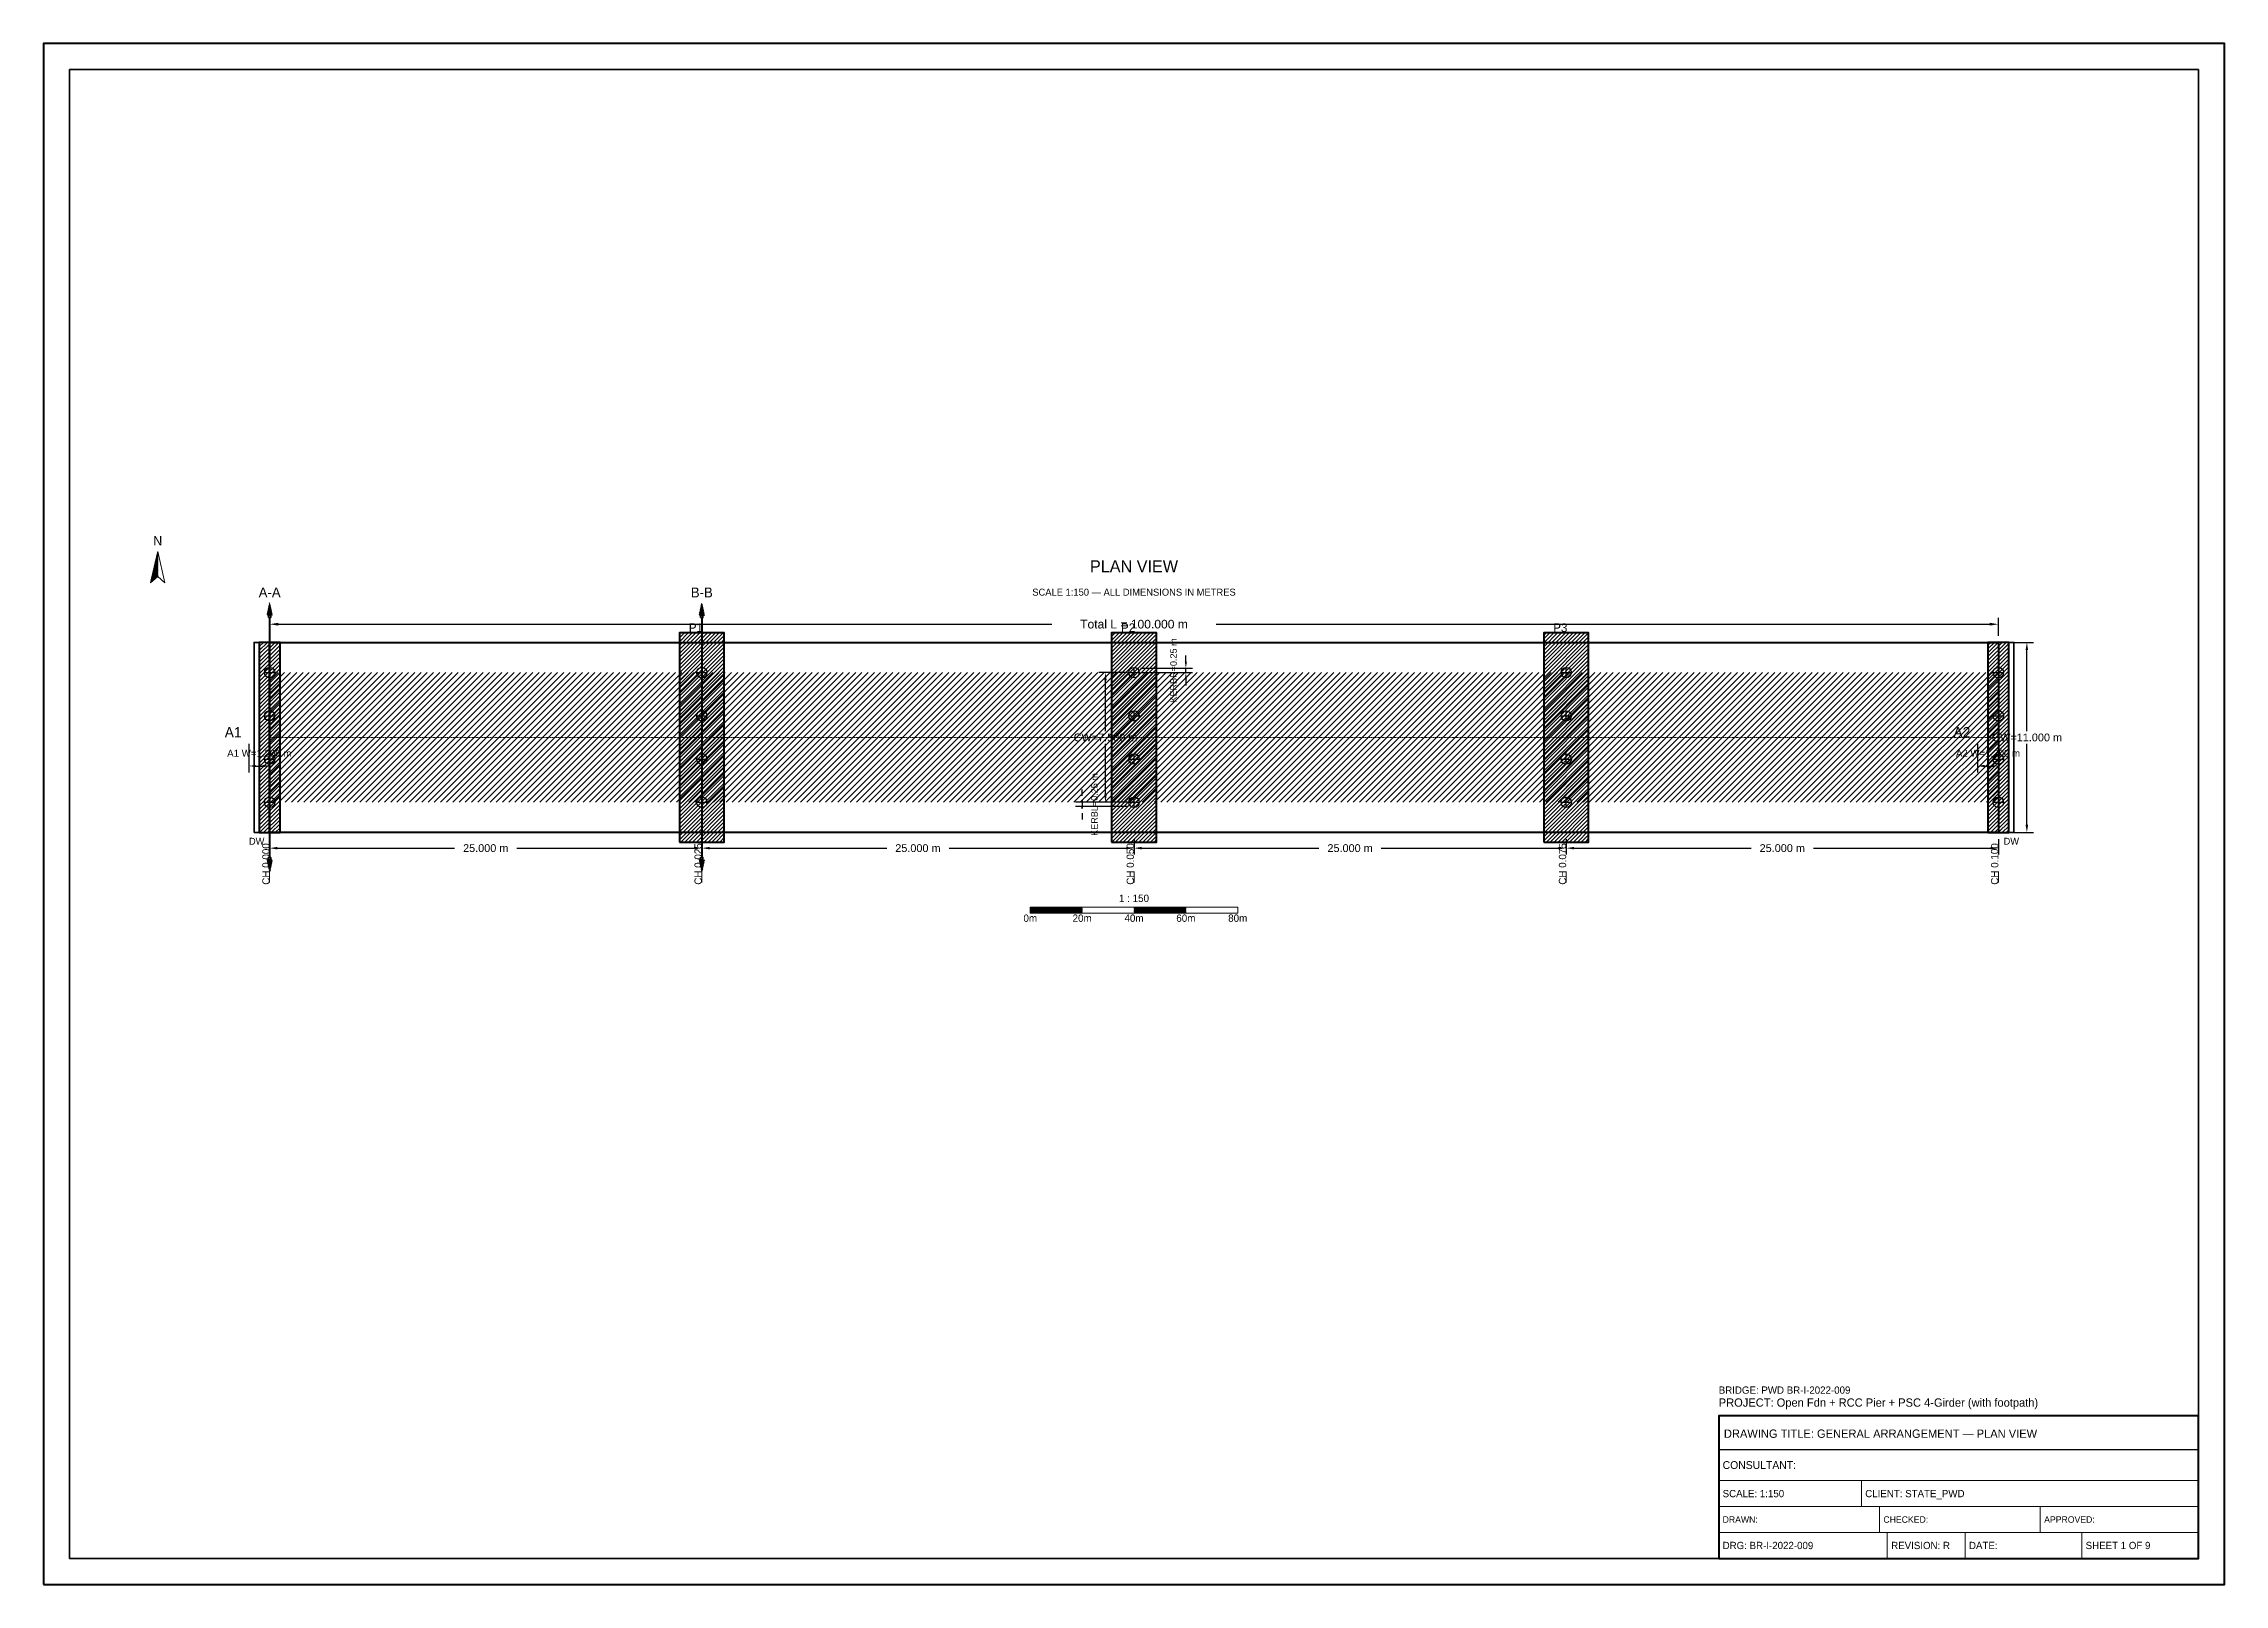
# Model space of a CAD drawing. Header units: metres. Extents: x 0 to 841, y 0 to 594.
import ezdxf
from ezdxf.enums import TextEntityAlignment as Align

# ---------------------------------------------------------------- set-up
doc = ezdxf.new("R2010")
doc.units = ezdxf.units.M
doc.linetypes.add('CENTER', pattern=[1.5, 0.75, -0.25, 0.25, -0.25])
doc.linetypes.add('DASHED', pattern=[0.5, 0.375, -0.125])
for name, color, linetype, lineweight in [('BORDER-INNER', 7, 'Continuous', 35), ('BORDER-OUTER', 7, 'Continuous', 70), ('CIVIL-CHAINAGE', 7, 'Continuous', 18), ('DIM-CHAINAGE', 3, 'Continuous', 18), ('DIM-LINEAR', 3, 'Continuous', 18), ('STRUC-CENTRE', 6, 'CENTER', 18), ('STRUC-HATCHING', 8, 'Continuous', 18), ('STRUC-OUTLINE', 1, 'Continuous', 50), ('STRUC-SECTION', 2, 'Continuous', 35), ('SUB-ABUT', 3, 'Continuous', 35), ('SUB-BEARING', 5, 'Continuous', 25), ('SUB-DIRT-WALL', 3, 'Continuous', 35), ('SUB-PIER', 2, 'Continuous', 35), ('SUPER-DECK', 2, 'Continuous', 50), ('SYM-NORTHARROW', 7, 'Continuous', 18), ('SYM-SCALE', 7, 'Continuous', 13), ('TEXT-GENERAL', 7, 'Continuous', 18), ('TEXT-HEADER', 7, 'Continuous', 25), ('TEXT-SPEC', 7, 'Continuous', 13), ('TEXT-TITLE', 7, 'Continuous', 25), ('TITLEBLK-BOX', 7, 'Continuous', 50), ('TITLEBLK-TEXT', 7, 'Continuous', 18)]:
    doc.layers.add(name, color=color, linetype=linetype, lineweight=lineweight)
doc.styles.add('BRIDGE_STD', font='Arial.ttf')
doc.dimstyles.new('pmb100', dxfattribs={"dimtxt": 2.5, "dimasz": 0.9375, "dimexe": 2.5, "dimexo": 2.5, "dimtad": 0, "dimtih": 1, "dimdec": 0, "dimtxsty": 'BRIDGE_STD', "dimcen": 2.5, "dimazin": 3, "dimtfac": 1, "dimtmove": 0, "dimatfit": 3})

msp = doc.modelspace()

# ---------------------------------------------------------------- hatches: boundary and pattern name
at = {"layer": 'STRUC-HATCHING'}
h = msp.add_hatch(dxfattribs=at)
h.set_pattern_fill('ANSI31', scale=0.533333)
h.paths.add_polyline_path([(87.17, 301.5), (753.83, 301.5), (753.83, 351.5), (87.17, 351.5)])
at = {"layer": 'STRUC-SECTION'}
h = msp.add_hatch(dxfattribs=at)
h.set_pattern_fill('SOLID')
h.paths.add_polyline_path([(86.12, 373.62), (88.22, 373.62), (87.17, 378.42)])
h = msp.add_hatch(dxfattribs=at)
h.set_pattern_fill('SOLID')
h.paths.add_polyline_path([(252.78, 373.62), (254.88, 373.62), (253.83, 378.42)])
h = msp.add_hatch(dxfattribs=at)
h.set_pattern_fill('SOLID')
h.paths.add_polyline_path([(86.12, 279.38), (88.22, 279.38), (87.17, 274.58)])
h = msp.add_hatch(dxfattribs=at)
h.set_pattern_fill('SOLID')
h.paths.add_polyline_path([(252.78, 279.38), (254.88, 279.38), (253.83, 274.58)])
at = {"layer": 'SUB-ABUT'}
h = msp.add_hatch(dxfattribs=at)
h.set_pattern_fill('ANSI31', scale=0.333333)
h.paths.add_polyline_path([(83.17, 289.83), (91.17, 289.83), (91.17, 363.17), (83.17, 363.17)])
h = msp.add_hatch(dxfattribs=at)
h.set_pattern_fill('ANSI31', scale=0.333333)
h.paths.add_polyline_path([(749.83, 289.83), (757.83, 289.83), (757.83, 363.17), (749.83, 363.17)])
at = {"layer": 'SUB-PIER'}
h = msp.add_hatch(dxfattribs=at)
h.set_pattern_fill('ANSI31', scale=0.333333)
h.paths.add_polyline_path([(245.17, 286.17), (262.5, 286.17), (262.5, 366.83), (245.17, 366.83)])
h = msp.add_hatch(dxfattribs=at)
h.set_pattern_fill('ANSI31', scale=0.333333)
h.paths.add_polyline_path([(411.83, 286.17), (429.17, 286.17), (429.17, 366.83), (411.83, 366.83)])
h = msp.add_hatch(dxfattribs=at)
h.set_pattern_fill('ANSI31', scale=0.333333)
h.paths.add_polyline_path([(578.5, 286.17), (595.83, 286.17), (595.83, 366.83), (578.5, 366.83)])
at = {"layer": 'SYM-NORTHARROW'}
h = msp.add_hatch(dxfattribs=at)
h.set_pattern_fill('SOLID')
h.paths.add_polyline_path([(44, 398.17), (41.2, 386.17), (44, 388.57)])
at = {"layer": 'SYM-SCALE'}
h = msp.add_hatch(dxfattribs=at)
h.set_pattern_fill('SOLID')
h.paths.add_polyline_path([(380.5, 258.83), (400.5, 258.83), (400.5, 261.1), (380.5, 261.1)])
h = msp.add_hatch(dxfattribs=at)
h.set_pattern_fill('SOLID')
h.paths.add_polyline_path([(420.5, 258.83), (440.5, 258.83), (440.5, 261.1), (420.5, 261.1)])

# ---------------------------------------------------------------- linework, layer by layer
at = {"layer": 'BORDER-INNER'}
msp.add_lwpolyline([(10, 10), (831, 10), (831, 584), (10, 584), (10, 10)], dxfattribs=at)
at = {"layer": 'BORDER-OUTER'}
msp.add_lwpolyline([(0, 0), (841, 0), (841, 594), (0, 594), (0, 0)], dxfattribs=at)
at = {"layer": 'CIVIL-CHAINAGE'}
for p, q in [((87.17, 274.83), (87.17, 270.58)), ((253.83, 274.83), (253.83, 270.58)), ((420.5, 274.83), (420.5, 270.58)), ((587.17, 274.83), (587.17, 270.58)), ((753.83, 274.83), (753.83, 270.58))]:
    msp.add_line(p, q, dxfattribs=at)
at = {"layer": 'STRUC-CENTRE'}
msp.add_line((87.17, 326.5), (753.83, 326.5), dxfattribs=at)
at = {"layer": 'STRUC-OUTLINE', "lineweight": 50}
msp.add_lwpolyline([(87.17, 289.83), (87.17, 363.17), (753.83, 363.17), (753.83, 289.83), (87.17, 289.83)], dxfattribs=at)
at = {"layer": 'STRUC-SECTION', "color": 1, "linetype": 'DASHED', "lineweight": 50}
for p, q in [((87.17, 373.17), (87.17, 279.83)), ((253.83, 373.17), (253.83, 279.83))]:
    msp.add_line(p, q, dxfattribs=at)
at = {"layer": 'STRUC-SECTION', "color": 1}
for points in [[(86.72, 372.72), (87.62, 372.72), (87.62, 373.62), (86.72, 373.62), (86.72, 372.72)], [(253.38, 372.72), (254.28, 372.72), (254.28, 373.62), (253.38, 373.62), (253.38, 372.72)], [(86.72, 279.38), (87.62, 279.38), (87.62, 280.28), (86.72, 280.28), (86.72, 279.38)], [(253.38, 279.38), (254.28, 279.38), (254.28, 280.28), (253.38, 280.28), (253.38, 279.38)]]:
    msp.add_lwpolyline(points, dxfattribs=at)
at = {"layer": 'SUB-ABUT', "lineweight": 40}
for points in [[(83.17, 289.83), (91.17, 289.83), (91.17, 363.17), (83.17, 363.17), (83.17, 289.83)], [(749.83, 289.83), (757.83, 289.83), (757.83, 363.17), (749.83, 363.17), (749.83, 289.83)]]:
    msp.add_lwpolyline(points, dxfattribs=at)
at = {"layer": 'SUB-BEARING'}
for p, q in [((87.17, 349.5), (87.17, 353.5)), ((253.83, 349.5), (253.83, 353.5)), ((420.5, 349.5), (420.5, 353.5)), ((587.17, 349.5), (587.17, 353.5)), ((753.83, 349.5), (753.83, 353.5)), ((85.17, 351.5), (89.17, 351.5)), ((251.83, 351.5), (255.83, 351.5)), ((418.5, 351.5), (422.5, 351.5)), ((585.17, 351.5), (589.17, 351.5)), ((751.83, 351.5), (755.83, 351.5)), ((87.17, 332.83), (87.17, 336.83)), ((253.83, 332.83), (253.83, 336.83)), ((420.5, 332.83), (420.5, 336.83)), ((587.17, 332.83), (587.17, 336.83)), ((753.83, 332.83), (753.83, 336.83)), ((85.17, 334.83), (89.17, 334.83)), ((251.83, 334.83), (255.83, 334.83)), ((418.5, 334.83), (422.5, 334.83)), ((585.17, 334.83), (589.17, 334.83)), ((751.83, 334.83), (755.83, 334.83)), ((87.17, 316.17), (87.17, 320.17)), ((253.83, 316.17), (253.83, 320.17)), ((420.5, 316.17), (420.5, 320.17)), ((587.17, 316.17), (587.17, 320.17)), ((753.83, 316.17), (753.83, 320.17)), ((85.17, 318.17), (89.17, 318.17)), ((251.83, 318.17), (255.83, 318.17)), ((418.5, 318.17), (422.5, 318.17)), ((585.17, 318.17), (589.17, 318.17)), ((751.83, 318.17), (755.83, 318.17)), ((87.17, 299.5), (87.17, 303.5)), ((253.83, 299.5), (253.83, 303.5)), ((420.5, 299.5), (420.5, 303.5)), ((587.17, 299.5), (587.17, 303.5)), ((753.83, 299.5), (753.83, 303.5)), ((85.17, 301.5), (89.17, 301.5)), ((251.83, 301.5), (255.83, 301.5)), ((418.5, 301.5), (422.5, 301.5)), ((585.17, 301.5), (589.17, 301.5)), ((751.83, 301.5), (755.83, 301.5))]:
    msp.add_line(p, q, dxfattribs=at)
for centre in [(87.17, 351.5), (253.83, 351.5), (420.5, 351.5), (587.17, 351.5), (753.83, 351.5), (87.17, 334.83), (253.83, 334.83), (420.5, 334.83), (587.17, 334.83), (753.83, 334.83), (87.17, 318.17), (253.83, 318.17), (420.5, 318.17), (587.17, 318.17), (753.83, 318.17), (87.17, 301.5), (253.83, 301.5), (420.5, 301.5), (587.17, 301.5), (753.83, 301.5)]:
    msp.add_circle(centre, 2, dxfattribs=at)
at = {"layer": 'SUB-DIRT-WALL', "lineweight": 35}
for points in [[(81.17, 289.83), (83.17, 289.83), (83.17, 363.17), (81.17, 363.17), (81.17, 289.83)], [(757.83, 289.83), (759.83, 289.83), (759.83, 363.17), (757.83, 363.17), (757.83, 289.83)]]:
    msp.add_lwpolyline(points, dxfattribs=at)
at = {"layer": 'SUB-PIER', "lineweight": 40}
for points in [[(245.17, 286.17), (262.5, 286.17), (262.5, 366.83), (245.17, 366.83), (245.17, 286.17)], [(411.83, 286.17), (429.17, 286.17), (429.17, 366.83), (411.83, 366.83), (411.83, 286.17)], [(578.5, 286.17), (595.83, 286.17), (595.83, 366.83), (578.5, 366.83), (578.5, 286.17)]]:
    msp.add_lwpolyline(points, dxfattribs=at)
at = {"layer": 'SUPER-DECK', "lineweight": 30}
msp.add_lwpolyline([(87.17, 289.83), (87.17, 363.17), (753.83, 363.17), (753.83, 289.83), (87.17, 289.83)], dxfattribs=at)
at = {"layer": 'SYM-NORTHARROW'}
msp.add_lwpolyline([(44, 398.17), (41.2, 386.17), (44, 388.57), (46.8, 386.17), (44, 398.17)], dxfattribs=at)
at = {"layer": 'SYM-SCALE'}
msp.add_lwpolyline([(380.5, 258.83), (460.5, 258.83), (460.5, 261.1), (380.5, 261.1), (380.5, 258.83)], dxfattribs=at)
at = {"layer": 'TITLEBLK-BOX', "lineweight": 50}
msp.add_lwpolyline([(646, 10), (831, 10), (831, 65), (646, 65), (646, 10)], dxfattribs=at)
at = {"layer": 'TITLEBLK-BOX', "lineweight": 30}
msp.add_lwpolyline([(646, 52), (831, 52), (831, 65), (646, 65), (646, 52)], dxfattribs=at)
at = {"layer": 'TITLEBLK-BOX', "lineweight": 18}
for points in [[(646, 40), (831, 40), (831, 52), (646, 52), (646, 40)], [(646, 30), (701, 30), (701, 40), (646, 40), (646, 30)], [(701, 30), (831, 30), (831, 40), (701, 40), (701, 30)], [(646, 20), (708, 20), (708, 30), (646, 30), (646, 20)], [(708, 20), (770, 20), (770, 30), (708, 30), (708, 20)], [(770, 20), (831, 20), (831, 30), (770, 30), (770, 20)], [(646, 10), (711, 10), (711, 20), (646, 20), (646, 10)], [(711, 10), (741, 10), (741, 20), (711, 20), (711, 10)], [(741, 10), (786, 10), (786, 20), (741, 20), (741, 10)], [(786, 10), (831, 10), (831, 20), (786, 20), (786, 10)]]:
    msp.add_lwpolyline(points, dxfattribs=at)

# ---------------------------------------------------------------- texts
at = {"layer": 'DIM-CHAINAGE'}
for s, p in [('CH 0.000', (87.17, 269.73)), ('CH 0.025', (253.83, 269.73)), ('CH 0.050', (420.5, 269.73)), ('CH 0.075', (587.17, 269.73)), ('CH 0.100', (753.83, 269.73))]:
    msp.add_text(s, height=2.833, rotation=90, dxfattribs=at).set_placement(p)
at = {"layer": 'SYM-NORTHARROW'}
msp.add_text('N', height=3.6, dxfattribs=at).set_placement((44, 400.57), align=Align.CENTER)
at = {"layer": 'TEXT-GENERAL'}
for s, height, p in [('P1', 3.333, (248.83, 367.17)), ('P2', 3.333, (415.5, 367.17)), ('P3', 3.333, (582.17, 367.17)), ('A1', 4, (69.83, 326.5)), ('A2', 4, (736.5, 326.5))]:
    msp.add_text(s, height=height, dxfattribs=at).set_placement(p)
for s, p in [('1 : 150', (420.5, 263.08)), ('0m', (380.5, 255.43)), ('20m', (400.5, 255.43)), ('40m', (420.5, 255.43)), ('60m', (440.5, 255.43)), ('80m', (460.5, 255.43))]:
    msp.add_text(s, height=2.833, dxfattribs=at).set_placement(p, align=Align.CENTER)
at = {"layer": 'TEXT-HEADER'}
msp.add_text('PLAN VIEW', height=4.667, dxfattribs=at).set_placement((420.5, 390.17), align=Align.CENTER)
at = {"layer": 'TEXT-HEADER', "color": 1}
for s, p in [('A-A', (87.17, 380.52)), ('B-B', (253.83, 380.52))]:
    msp.add_text(s, height=3.8, dxfattribs=at).set_placement(p, align=Align.CENTER)
at = {"layer": 'TEXT-SPEC', "color": 8}
msp.add_text('SCALE 1:150 — ALL DIMENSIONS IN METRES', height=2.7, dxfattribs=at).set_placement((420.5, 381.17), align=Align.CENTER)
at = {"layer": 'TEXT-SPEC'}
for p in [(82.17, 285.17), (758.83, 285.17)]:
    msp.add_text('DW', height=2.667, dxfattribs=at).set_placement(p, align=Align.CENTER)
at = {"layer": 'TEXT-TITLE'}
for s, p in [('PROJECT: Open Fdn + RCC Pier + PSC 4-Girder (with footpath)', (646, 68.5)), ('DRAWING TITLE: GENERAL ARRANGEMENT — PLAN VIEW', (648, 56.5))]:
    msp.add_text(s, height=3.2, dxfattribs=at).set_placement(p)
at = {"layer": 'TITLEBLK-TEXT'}
for s, height, p in [('BRIDGE: PWD BR-I-2022-009', 2.8, (646, 73.5)), ('CONSULTANT: ', 3, (647.5, 44.5)), ('SCALE: 1:150', 2.8, (647.5, 33.6)), ('CLIENT: STATE_PWD', 2.8, (702.5, 33.6)), ('DRAWN: ', 2.5, (647.5, 23.75)), ('CHECKED: ', 2.5, (709.5, 23.75)), ('APPROVED: ', 2.5, (771.5, 23.75)), ('DRG: BR-I-2022-009', 2.8, (647.5, 13.6)), ('REVISION: R', 2.8, (712.5, 13.6)), ('DATE: ', 2.8, (742.5, 13.6)), ('SHEET 1 OF 9', 2.8, (787.5, 13.6))]:
    msp.add_text(s, height=height, dxfattribs=at).set_placement(p)

# ---------------------------------------------------------------- dimensions: what is measured, and where the dimension line sits
at = {"layer": 'DIM-LINEAR'}
for base, p1, p2, text, override in [((87.17, 370.17), (87.17, 363.17), (753.83, 363.17), 'Total L = 100.000 m', {"dimtxt": 3.333333, "dimasz": 3.333333, "dimgap": 1.333333, "dimclrt": 3}), ((79.17, 315.5), (79.17, 326.5), (87.17, 326.5), 'A1 W=1.200 m', {"dimtxt": 2.666667, "dimasz": 2.666667, "dimgap": 1.066667, "dimclrt": 3}), ((745.83, 315.5), (745.83, 326.5), (753.83, 326.5), 'A2 W=1.200 m', {"dimtxt": 2.666667, "dimasz": 2.666667, "dimgap": 1.066667, "dimclrt": 3}), ((87.17, 283.83), (87.17, 289.83), (253.83, 289.83), '25.000 m', {"dimtxt": 3, "dimasz": 3, "dimgap": 1.2, "dimclrt": 3}), ((253.83, 283.83), (253.83, 289.83), (420.5, 289.83), '25.000 m', {"dimtxt": 3, "dimasz": 3, "dimgap": 1.2, "dimclrt": 3}), ((420.5, 283.83), (420.5, 289.83), (587.17, 289.83), '25.000 m', {"dimtxt": 3, "dimasz": 3, "dimgap": 1.2, "dimclrt": 3}), ((587.17, 283.83), (587.17, 289.83), (753.83, 289.83), '25.000 m', {"dimtxt": 3, "dimasz": 3, "dimgap": 1.2, "dimclrt": 3})]:
    msp.add_linear_dim(base=base, p1=p1, p2=p2, text=text, dimstyle='pmb100', override=override, dxfattribs=at).render()
for base, p1, p2, text, override in [((440.5, 351.5), (420.5, 351.5), (420.5, 353.17), 'KERBR=0.25 m', {"dimtxt": 2.5, "dimasz": 2.5, "dimgap": 1, "dimclrt": 3}), ((764.83, 289.83), (753.83, 289.83), (753.83, 363.17), 'OW=11.000 m', {"dimtxt": 3, "dimasz": 3, "dimgap": 1.2, "dimclrt": 3}), ((409.5, 301.5), (420.5, 301.5), (420.5, 351.5), 'CW=7.500 m', {"dimtxt": 3, "dimasz": 3, "dimgap": 1.2, "dimclrt": 3}), ((400.5, 301.5), (420.5, 301.5), (420.5, 299.83), 'KERBL=0.25 m', {"dimtxt": 2.5, "dimasz": 2.5, "dimgap": 1, "dimclrt": 3})]:
    msp.add_linear_dim(base=base, p1=p1, p2=p2, angle=90, text=text, dimstyle='pmb100', override=override, dxfattribs=at).render()

doc.saveas('drawing.dxf')
